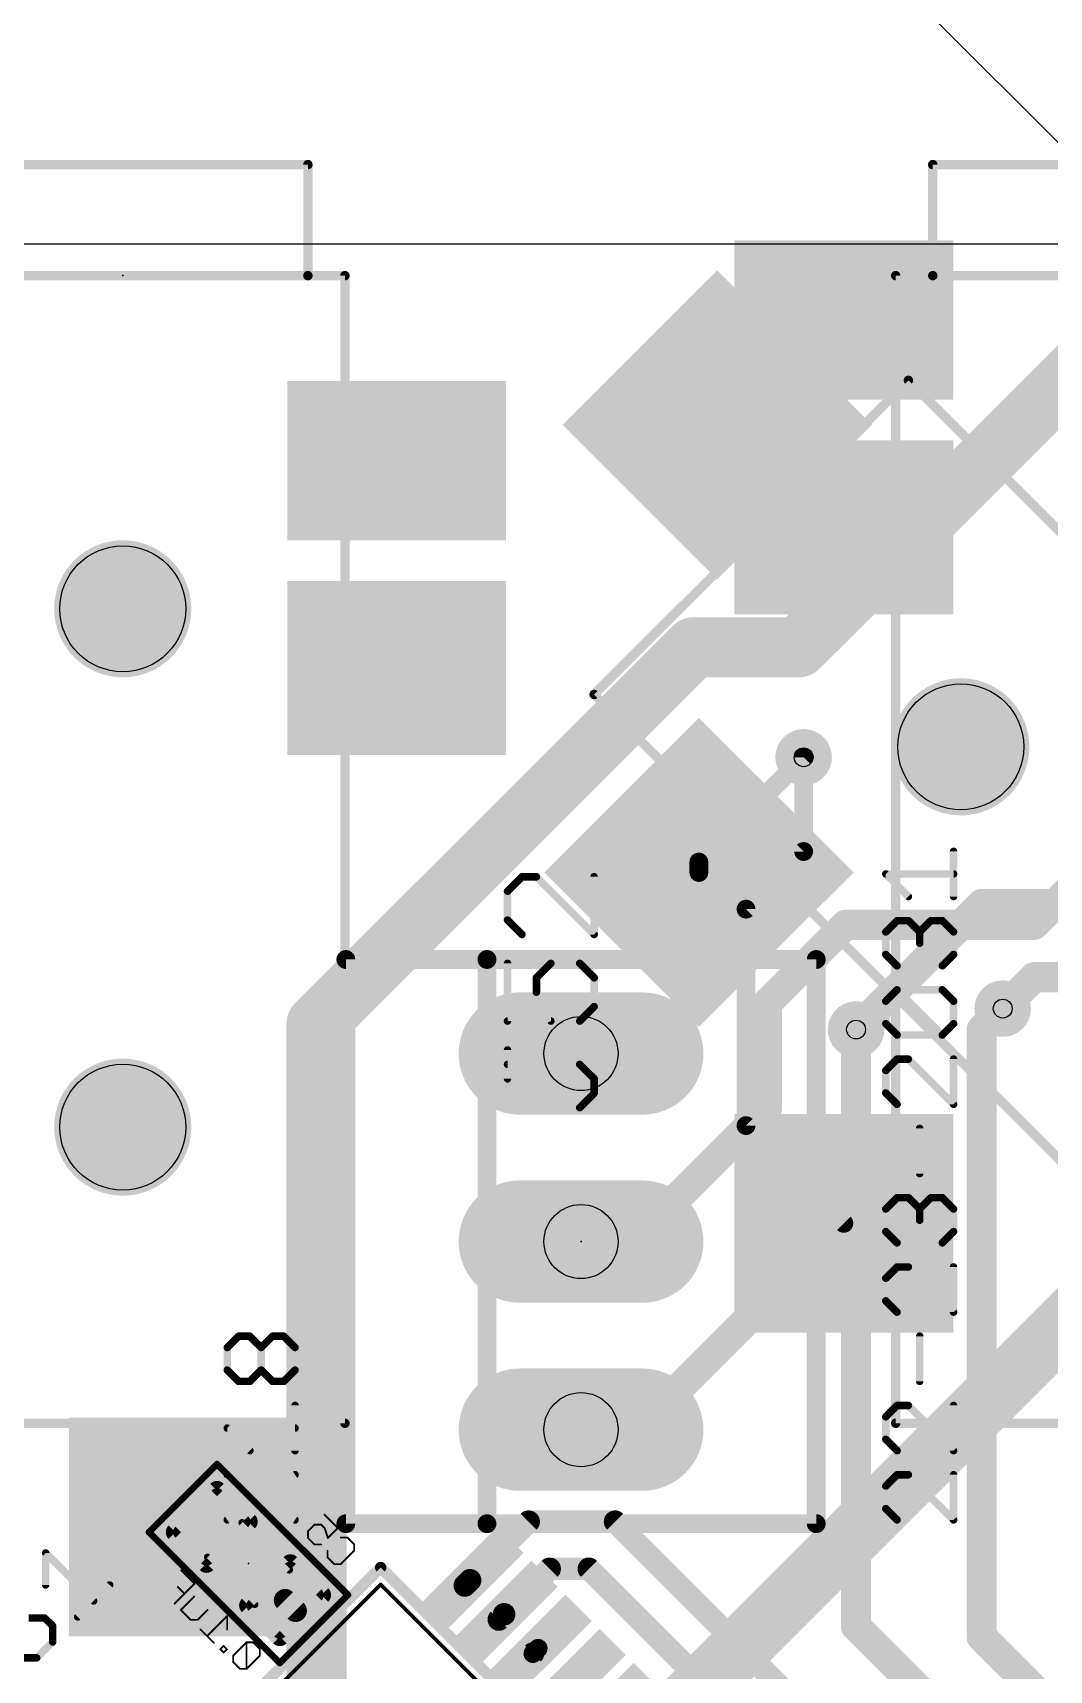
# Model space of a CAD drawing. Extents: x -76 to 580, y -41 to 95.
# Drawn here: x -16.06 to -2.34, y 15.11 to 37.22 of the extents above; entities that cross this region are included whole.
import ezdxf

# ---------------------------------------------------------------- set-up
doc = ezdxf.new("R2010")
doc.units = 0
for name, color, linetype in [('1', 22, 'CONTINUOUS'), ('16', 175, 'CONTINUOUS'), ('17', 82, 'CONTINUOUS'), ('18', 82, 'CONTINUOUS'), ('20', 7, 'CONTINUOUS'), ('21', 32, 'CONTINUOUS'), ('22', 2, 'CONTINUOUS'), ('23', 7, 'CONTINUOUS'), ('24', 7, 'CONTINUOUS'), ('25', 253, 'CONTINUOUS'), ('26', 253, 'CONTINUOUS'), ('27', 253, 'CONTINUOUS'), ('28', 253, 'CONTINUOUS'), ('29', 253, 'CONTINUOUS'), ('30', 253, 'CONTINUOUS'), ('31', 253, 'CONTINUOUS'), ('32', 253, 'CONTINUOUS'), ('36', 253, 'CONTINUOUS'), ('40', 175, 'CONTINUOUS'), ('44', 253, 'CONTINUOUS'), ('51', 53, 'CONTINUOUS'), ('52', 253, 'CONTINUOUS'), ('57', 253, 'CONTINUOUS')]:
    doc.layers.add(name, color=color, linetype=linetype)

# ---------------------------------------------------------------- blocks, each defined once
blk = doc.blocks.new('RECT')
blk.add_solid([(-0.5, -0.5), (0.5, -0.5), (-0.5, 0.5), (0.5, 0.5)])
blk = doc.blocks.new('RECT112000X144000R30')
at = {"const_width": 0.105}
blk.add_lwpolyline([(0.2975, -0.345), (0.2975, 0.345, 0.4142), (0.245, 0.3975), (-0.245, 0.3975, 0.4142), (-0.2975, 0.345), (-0.2975, -0.345, 0.4142), (-0.245, -0.3975), (0.245, -0.3975, 0.4142)], format="xyb", close=True, dxfattribs=at)
blk.add_solid([(-0.2704, -0.3704), (0.2704, -0.3704), (-0.2704, 0.3704), (0.2704, 0.3704)])
blk = doc.blocks.new('RECT136384X168384R30')
at = {"const_width": 0.1279}
blk.add_lwpolyline([(0.3623, -0.3983), (0.3623, 0.3983, 0.4142), (0.2983, 0.4623), (-0.2983, 0.4623, 0.4142), (-0.3623, 0.3983), (-0.3623, -0.3983, 0.4142), (-0.2983, -0.4623), (0.2983, -0.4623, 0.4142)], format="xyb", close=True, dxfattribs=at)
blk.add_solid([(-0.3237, -0.4237), (0.3237, -0.4237), (-0.3237, 0.4237), (0.3237, 0.4237)])
blk = doc.blocks.new('LONGP100')
at = {"const_width": 1}
blk.add_lwpolyline([(-0.5, 0), (0.5, 0)], dxfattribs=at)
at = {"const_width": 0.5}
for points in [[(-0.5, 0.25, 1), (-0.5, -0.25)], [(0.5, -0.25, 1), (0.5, 0.25)]]:
    blk.add_lwpolyline(points, format="xyb", dxfattribs=at)
blk = doc.blocks.new('ROUNDV')
at = {"const_width": 0.5}
blk.add_lwpolyline([(0, -0.25, 1), (0, 0.25, 1), (0, -0.25)], format="xyb", dxfattribs=at)

msp = doc.modelspace()

# ---------------------------------------------------------------- linework, layer by layer
at = {"layer": '1'}
for points, const_width in [([(-5.6569, 26.163), (-5.6569, 27.4357)], 0.254), ([(-6.4347, 25.3851), (-5.6569, 26.163)], 0.254), ([(-3.2527, 25.4558), (-4.9497, 23.7588)], 0.4064), ([(4.8083, 25.4558), (-3.2527, 25.4558)], 0.4064), ([(-6.4347, 22.4616), (-6.4347, 25.3851)], 0.254), ([(-2.5456, 24.4659), (-2.9698, 24.0416)], 0.4064), ([(5.7983, 24.4659), (-2.5456, 24.4659)], 0.4064), ([(-5.1142, 21.1411), (-6.4347, 22.4616)], 0.254), ([(-7.971, 18.2843), (-5.1142, 21.1411)], 0.4064), ([(-1.6971, 20.2233), (-8.8388, 13.0815)], 0.8128), ([(-8.6621, 18.355), (-8.6974, 18.3196)], 0.4064), ([(-8.6621, 18.2843), (-8.6974, 18.3196)], 0.4064), ([(-8.6621, 18.2843), (-7.971, 18.2843)], 0.4064)]:
    msp.add_lwpolyline(points, dxfattribs=dict(at, const_width=const_width))
for points, const_width in [([(-5.5934, 27.4357, 1), (-5.7204, 27.4357)], 0.127), ([(-5.7204, 26.163, 1), (-5.5934, 26.163)], 0.127), ([(-5.612, 26.118, 1), (-5.7018, 26.2079)], 0.127), ([(-3.2527, 25.5574, 1), (-3.2527, 25.3542)], 0.2032), ([(-3.1808, 25.384, 1), (-3.3245, 25.5277)], 0.2032), ([(-6.3712, 25.3851, 1), (-6.4982, 25.3851)], 0.127), ([(-6.4796, 25.43, 1), (-6.3898, 25.3402)], 0.127), ([(-2.5456, 24.5675, 1), (-2.5456, 24.3643)], 0.2032), ([(-2.4737, 24.3941, 1), (-2.6174, 24.5377)], 0.2032), ([(-3.0417, 24.1135, 1), (-2.898, 23.9698)], 0.2032), ([(-5.0216, 23.8306, 1), (-4.8779, 23.6869)], 0.2032), ([(-6.3898, 22.5065, 1), (-6.4796, 22.4167)], 0.127), ([(-6.4982, 22.4616, 1), (-6.3712, 22.4616)], 0.127), ([(-5.0424, 21.0693, 1), (-5.1861, 21.213)], 0.2032), ([(-5.1591, 21.0962, 1), (-5.0693, 21.186)], 0.127), ([(-8.6256, 18.3915, 1), (-8.7693, 18.2478)], 0.2032), ([(-8.7693, 18.3915, 1), (-8.6256, 18.2478)], 0.2032), ([(-8.6621, 18.3859, 1), (-8.6621, 18.1827)], 0.2032), ([(-8.5902, 18.2832, 1), (-8.7339, 18.4268)], 0.2032), ([(-8.7339, 18.2125, 1), (-8.5902, 18.3561)], 0.2032), ([(-8.0429, 18.3561, 1), (-7.8992, 18.2125)], 0.2032), ([(-7.971, 18.1827, 1), (-7.971, 18.3859)], 0.2032)]:
    msp.add_lwpolyline(points, format="xyb", dxfattribs=dict(at, const_width=const_width))
at = {"layer": '16'}
for points, const_width in [([(-5.7276, 28.9207), (-1.7678, 32.8805)], 0.8128), ([(-12.2329, 23.8295), (-7.1418, 28.9207)], 0.8128), ([(-7.1418, 28.9207), (-5.7276, 28.9207)], 0.8128), ([(-5.6569, 27.4357), (-7.0711, 26.0215)], 0.254), ([(-2.5456, 25.173), (-0.5657, 27.1529)], 0.4064), ([(-7.0711, 26.0215), (-7.0711, 25.8801)], 0.254), ([(-6.1518, 24.1123), (-5.0912, 25.173)], 0.4064), ([(-5.0912, 25.173), (-2.5456, 25.173)], 0.4064), ([(-12.2329, 23.8295), (-12.2329, 15.9099)], 0.8128), ([(-6.1518, 22.6981), (-6.1518, 24.1123)], 0.4064), ([(-2.9698, 24.0416), (-3.2527, 23.7588)], 0.4064), ([(-4.9497, 15.6978), (-4.9497, 23.7588)], 0.4064), ([(-3.2527, 23.7588), (-3.2527, 15.5563)], 0.4064), ([(-8.0257, 20.8243), (-6.1518, 22.6981)], 0.4064), ([(-8.6974, 20.8597), (-8.6621, 20.895)], 0.4064), ([(-8.6621, 20.8243), (-8.6974, 20.8597)], 0.4064), ([(-8.6621, 20.8243), (-8.0257, 20.8243)], 0.4064), ([(-10.1604, 16.3207), (-9.3692, 17.112)], 0.3048), ([(-9.3692, 17.112), (-8.2024, 17.112)], 0.3048), ([(-8.2024, 17.112), (-3.9598, 12.8693)], 0.3048), ([(-9.0863, 16.4756), (-9.7008, 15.8611)], 0.3048), ([(-8.556, 16.4756), (-9.0863, 16.4756)], 0.3048), ([(-3.9598, 11.8794), (-8.556, 16.4756)], 0.3048), ([(-10.2311, 16.25), (-10.2, 16.2811)], 0.3048), ([(-10.1604, 16.3207), (-10.2, 16.2811)], 0.3048), ([(-12.6572, 16.0513), (-12.5158, 15.9099)], 0.3048), ([(-12.2329, 15.9099), (-12.2329, 14.3543)], 0.8128), ([(-12.5158, 15.9099), (-12.2329, 15.9099)], 0.3048), ([(-9.7008, 15.8611), (-9.7715, 15.7904)], 0.3048), ([(-3.677, 14.425), (-4.9497, 15.6978)], 0.4064), ([(-3.2527, 15.5563), (-1.8385, 14.1421)], 0.4064), ([(-9.3119, 15.3308), (-11.2784, 13.3643)], 0.3048), ([(-9.3119, 15.3308), (-9.2412, 15.4015)], 0.254)]:
    msp.add_lwpolyline(points, dxfattribs=dict(at, const_width=const_width))
for points, const_width in [([(-7.1418, 29.1239, 1), (-7.1418, 28.7175)], 0.4064), ([(-6.9981, 28.777, 1), (-7.2855, 29.0643)], 0.4064), ([(-5.8712, 29.0643, 1), (-5.5839, 28.777)], 0.4064), ([(-5.7276, 28.7175, 1), (-5.7276, 29.1239)], 0.4064), ([(-5.612, 27.3908, 1), (-5.7018, 27.4806)], 0.127), ([(-7.0076, 26.0215, 1), (-7.1346, 26.0215)], 0.127), ([(-7.116, 26.0664, 1), (-7.0262, 25.9766)], 0.127), ([(-7.1346, 25.8801, 1), (-7.0076, 25.8801)], 0.127), ([(-5.0912, 25.2746, 1), (-5.0912, 25.0714)], 0.2032), ([(-5.0193, 25.1012, 1), (-5.163, 25.2448)], 0.2032), ([(-2.6174, 25.2448, 1), (-2.4737, 25.1012)], 0.2032), ([(-2.5456, 25.0714, 1), (-2.5456, 25.2746)], 0.2032), ([(-12.0297, 23.8295, 1), (-12.4361, 23.8295)], 0.4064), ([(-12.3766, 23.9732, 1), (-12.0893, 23.6858)], 0.4064), ([(-6.2237, 24.1842, 1), (-6.08, 24.0405)], 0.2032), ([(-6.0502, 24.1123, 1), (-6.2534, 24.1123)], 0.2032), ([(-2.898, 23.9698, 1), (-3.0417, 24.1135)], 0.2032), ([(-4.8481, 23.7588, 1), (-5.0513, 23.7588)], 0.2032), ([(-3.1511, 23.7588, 1), (-3.3543, 23.7588)], 0.2032), ([(-3.3245, 23.8306, 1), (-3.1808, 23.6869)], 0.2032), ([(-6.2534, 22.6981, 1), (-6.0502, 22.6981)], 0.2032), ([(-6.08, 22.6263, 1), (-6.2237, 22.77)], 0.2032), ([(-8.6256, 20.9315, 1), (-8.7693, 20.7878)], 0.2032), ([(-8.7693, 20.9315, 1), (-8.6256, 20.7878)], 0.2032), ([(-8.6621, 20.9259, 1), (-8.6621, 20.7227)], 0.2032), ([(-8.5902, 20.8232, 1), (-8.7339, 20.9668)], 0.2032), ([(-8.0257, 20.7227, 1), (-8.0257, 20.9259)], 0.2032), ([(-8.7339, 20.7525, 1), (-8.5902, 20.8961)], 0.2032), ([(-8.0975, 20.8961, 1), (-7.9538, 20.7525)], 0.2032), ([(-9.3692, 17.1882, 1), (-9.3692, 17.0358)], 0.1524), ([(-9.3153, 17.0581, 1), (-9.423, 17.1659)], 0.1524), ([(-8.1486, 17.1659, 1), (-8.2563, 17.0581)], 0.1524), ([(-8.2024, 17.0358, 1), (-8.2024, 17.1882)], 0.1524), ([(-9.0863, 16.5518, 1), (-9.0863, 16.3994)], 0.1524), ([(-9.0324, 16.4217, 1), (-9.1402, 16.5295)], 0.1524), ([(-8.5021, 16.5295, 1), (-8.6099, 16.4217)], 0.1524), ([(-8.556, 16.3994, 1), (-8.556, 16.5518)], 0.1524), ([(-10.285, 16.3039, 1), (-10.1772, 16.1961)], 0.1524), ([(-10.2539, 16.335, 1), (-10.1461, 16.2273)], 0.1524), ([(-10.1461, 16.2272, 1), (-10.2539, 16.335)], 0.1524), ([(-10.2143, 16.3746, 1), (-10.1065, 16.2668)], 0.1524), ([(-10.1065, 16.2668, 1), (-10.2143, 16.3746)], 0.1524), ([(-12.6033, 16.1052, 1), (-12.7111, 15.9974)], 0.1524), ([(-12.0297, 15.9099, 1), (-12.4361, 15.9099)], 0.4064), ([(-12.5158, 15.9861, 1), (-12.5158, 15.8337)], 0.1524), ([(-12.5697, 15.856, 1), (-12.4619, 15.9638)], 0.1524), ([(-12.4361, 15.9099, 1), (-12.0297, 15.9099)], 0.4064), ([(-12.2329, 15.8337, 1), (-12.2329, 15.9861)], 0.1524), ([(-9.7547, 15.915, 1), (-9.6469, 15.8072)], 0.1524), ([(-9.6469, 15.8072, 1), (-9.7547, 15.915)], 0.1524), ([(-9.8254, 15.8443, 1), (-9.7176, 15.7365)], 0.1524), ([(-4.8779, 15.7696, 1), (-5.0216, 15.6259)], 0.2032), ([(-5.0513, 15.6978, 1), (-4.8481, 15.6978)], 0.2032), ([(-3.1808, 15.6282, 1), (-3.3245, 15.4845)], 0.2032), ([(-9.258, 15.2769, 1), (-9.3658, 15.3847)], 0.1524), ([(-9.1963, 15.3566, 1), (-9.2861, 15.4464)], 0.127), ([(-3.3543, 15.5563, 1), (-3.1511, 15.5563)], 0.2032), ([(-9.3568, 15.3757, 1), (-9.267, 15.2859)], 0.127)]:
    msp.add_lwpolyline(points, format="xyb", dxfattribs=dict(at, const_width=const_width))
at = {"layer": '20'}
msp.add_line((508.6926, 34.3654), (-51.9016, 34.3654), dxfattribs=at)
for centre in [(-14.8492, 29.4411), (-3.5355, 27.5772), (-14.8492, 22.4411)]:
    msp.add_circle(centre, 0.85, dxfattribs=at)
at = {"layer": '21', "const_width": 0.254}
for points in [[(-11.8371, 17.085), (-11.8371, 24.705)], [(-11.8371, 24.705), (-9.9321, 24.705)], [(-9.9321, 24.705), (-5.4871, 24.705)], [(-9.9321, 17.085), (-9.9321, 24.705)], [(-5.4871, 24.705), (-5.4871, 17.085)], [(-9.9321, 17.085), (-11.8371, 17.085)], [(-5.4871, 17.085), (-9.9321, 17.085)]]:
    msp.add_lwpolyline(points, dxfattribs=at)
at = {"layer": '21', "const_width": 0.127}
for points in [[(-11.7736, 24.705, 1), (-11.9006, 24.705)], [(-11.8371, 24.7685, 1), (-11.8371, 24.6415)], [(-9.9321, 24.7685, 1), (-9.9321, 24.6415)], [(-9.8686, 24.705, 1), (-9.9956, 24.705)], [(-9.9321, 24.6415, 1), (-9.9321, 24.7685)], [(-5.4236, 24.705, 1), (-5.5506, 24.705)], [(-5.4871, 24.6415, 1), (-5.4871, 24.7685)], [(-11.8371, 17.1485, 1), (-11.8371, 17.0215)], [(-11.9006, 17.085, 1), (-11.7736, 17.085)], [(-9.9321, 17.1485, 1), (-9.9321, 17.0215)], [(-9.9956, 17.085, 1), (-9.8686, 17.085)], [(-9.9321, 17.0215, 1), (-9.9321, 17.1485)], [(-5.5506, 17.085, 1), (-5.4236, 17.085)], [(-5.4871, 17.0215, 1), (-5.4871, 17.1485)]]:
    msp.add_lwpolyline(points, format="xyb", dxfattribs=at)
at = {"layer": '22', "const_width": 0.1524}
for points in [[(-11.3667, 16.4933), (-15.5033, 12.3567)], [(-4.0128, 9.1394), (-11.3667, 16.4933)]]:
    msp.add_lwpolyline(points, dxfattribs=at)
at = {"layer": '22', "const_width": 0.0762}
for points in [[(-11.3398, 16.5202, 1), (-11.3937, 16.4663)], [(-11.3398, 16.4663, 1), (-11.3937, 16.5202)]]:
    msp.add_lwpolyline(points, format="xyb", dxfattribs=at)
at = {"layer": '23'}
for p in [(-14.8492, 33.9411), (-8.6621, 20.895)]:
    msp.add_point(p, dxfattribs=at)
at = {"layer": '24'}
msp.add_point((-13.1522, 16.5463), dxfattribs=at)
at = {"layer": '25', "const_width": 0.1016}
for points in [[(-9.4595, 25.8221), (-9.6544, 25.6272)], [(-9.6544, 25.6272), (-9.6544, 25.2374)], [(-9.2646, 25.8221), (-9.4595, 25.8221)], [(-8.485, 25.0425), (-9.2646, 25.8221)], [(-8.485, 25.8221), (-8.485, 25.0425)], [(-9.6544, 25.2374), (-9.4595, 25.0425)], [(-9.6544, 24.6527), (-9.6544, 23.8731)], [(-9.2646, 24.4578), (-9.0697, 24.6527)], [(-9.0697, 24.6527), (-8.6799, 24.6527)], [(-8.6799, 24.6527), (-8.485, 24.4578)], [(-9.2646, 24.2629), (-9.2646, 24.4578)], [(-8.485, 24.4578), (-8.485, 24.068)], [(-9.0697, 23.8731), (-9.2646, 24.2629)], [(-8.485, 24.068), (-8.6799, 23.8731)], [(-9.6544, 23.8731), (-9.0697, 23.8731)], [(-9.6544, 23.0935), (-9.6544, 23.4833)], [(-8.6799, 23.2884), (-9.6544, 23.2884)], [(-8.485, 23.0935), (-8.6799, 23.2884)], [(-8.485, 22.8986), (-8.485, 23.0935)], [(-8.6799, 22.7037), (-8.485, 22.8986)], [(-13.438, 19.4644), (-13.2855, 19.617)], [(-13.438, 19.1594), (-13.438, 19.4644)], [(-13.2855, 19.617), (-13.133, 19.617)], [(-13.133, 19.617), (-12.9804, 19.4644)], [(-12.9804, 19.4644), (-12.8279, 19.617)], [(-12.9804, 19.1594), (-12.9804, 19.4644)], [(-12.8279, 19.617), (-12.6754, 19.617)], [(-12.6754, 19.617), (-12.5229, 19.4644)], [(-12.5229, 19.4644), (-12.5229, 19.1594)], [(-13.2855, 19.0068), (-13.438, 19.1594)], [(-13.133, 19.0068), (-13.2855, 19.0068)], [(-12.9804, 19.1594), (-13.133, 19.0068)], [(-12.8279, 19.0068), (-12.9804, 19.1594)], [(-12.6754, 19.0068), (-12.8279, 19.0068)], [(-12.5229, 19.1594), (-12.6754, 19.0068)], [(-12.5229, 18.0713), (-12.5229, 18.6814)], [(-13.133, 18.0713), (-13.438, 18.3764)], [(-13.438, 18.3764), (-12.5229, 18.3764)], [(-13.438, 17.1358), (-12.5229, 17.7459)], [(-13.438, 17.7459), (-12.5229, 17.1358)]]:
    msp.add_lwpolyline(points, dxfattribs=at)
at = {"layer": '25', "const_width": 0.0508}
for points in [[(-9.629, 25.6272, 1), (-9.6798, 25.6272)], [(-9.6724, 25.6452, 1), (-9.6365, 25.6093)], [(-9.4595, 25.8475, 1), (-9.4595, 25.7967)], [(-9.4416, 25.8042, 1), (-9.4775, 25.8401)], [(-9.2467, 25.8401, 1), (-9.2826, 25.8042)], [(-9.2646, 25.7967, 1), (-9.2646, 25.8475)], [(-8.4596, 25.8221, 1), (-8.5104, 25.8221)], [(-9.6365, 25.2554, 1), (-9.6724, 25.2195)], [(-9.6798, 25.2374, 1), (-9.629, 25.2374)], [(-9.4775, 25.0246, 1), (-9.4416, 25.0605)], [(-8.5104, 25.0425, 1), (-8.4596, 25.0425)], [(-8.503, 25.0246, 1), (-8.4671, 25.0605)], [(-9.629, 24.6527, 1), (-9.6798, 24.6527)], [(-9.0697, 24.6781, 1), (-9.0697, 24.6273)], [(-9.0518, 24.6348, 1), (-9.0877, 24.6707)], [(-8.662, 24.6707, 1), (-8.6979, 24.6348)], [(-8.6799, 24.6273, 1), (-8.6799, 24.6781)], [(-9.2392, 24.4578, 1), (-9.29, 24.4578)], [(-9.2826, 24.4758, 1), (-9.2467, 24.4399)], [(-8.4596, 24.4578, 1), (-8.5104, 24.4578)], [(-8.503, 24.4399, 1), (-8.4671, 24.4758)], [(-9.2419, 24.2743, 1), (-9.2874, 24.2516)], [(-9.29, 24.2629, 1), (-9.2392, 24.2629)], [(-8.4671, 24.0501, 1), (-8.503, 24.086)], [(-9.6544, 23.8985, 1), (-9.6544, 23.8477)], [(-9.6798, 23.8731, 1), (-9.629, 23.8731)], [(-9.0925, 23.8618, 1), (-9.047, 23.8845)], [(-9.0697, 23.8477, 1), (-9.0697, 23.8985)], [(-8.6979, 23.8911, 1), (-8.662, 23.8552)], [(-8.5104, 24.068, 1), (-8.4596, 24.068)], [(-9.629, 23.4833, 1), (-9.6798, 23.4833)], [(-9.6544, 23.3138, 1), (-9.6544, 23.263)], [(-8.662, 23.3064, 1), (-8.6979, 23.2705)], [(-8.6799, 23.263, 1), (-8.6799, 23.3138)], [(-9.6798, 23.0935, 1), (-9.629, 23.0935)], [(-8.4596, 23.0935, 1), (-8.5104, 23.0935)], [(-8.503, 23.0756, 1), (-8.4671, 23.1115)], [(-8.5104, 22.8986, 1), (-8.4596, 22.8986)], [(-8.4671, 22.8807, 1), (-8.503, 22.9166)], [(-8.6979, 22.7217, 1), (-8.662, 22.6858)], [(-13.4126, 19.4644, 1), (-13.4634, 19.4644)], [(-13.456, 19.4824, 1), (-13.4201, 19.4465)], [(-13.2855, 19.6424, 1), (-13.2855, 19.5916)], [(-13.2675, 19.599, 1), (-13.3035, 19.6349)], [(-13.115, 19.6349, 1), (-13.1509, 19.599)], [(-13.133, 19.5916, 1), (-13.133, 19.6424)], [(-12.955, 19.4644, 1), (-13.0058, 19.4644)], [(-12.9984, 19.4824, 1), (-12.9625, 19.4465)], [(-12.9984, 19.4465, 1), (-12.9625, 19.4824)], [(-12.8279, 19.6424, 1), (-12.8279, 19.5916)], [(-12.81, 19.599, 1), (-12.8459, 19.6349)], [(-12.6574, 19.6349, 1), (-12.6933, 19.599)], [(-12.6754, 19.5916, 1), (-12.6754, 19.6424)], [(-12.4975, 19.4644, 1), (-12.5483, 19.4644)], [(-12.5408, 19.4465, 1), (-12.5049, 19.4824)], [(-13.4201, 19.1773, 1), (-13.456, 19.1414)], [(-13.4634, 19.1594, 1), (-13.4126, 19.1594)], [(-13.2855, 19.0322, 1), (-13.2855, 18.9814)], [(-13.3035, 18.9889, 1), (-13.2675, 19.0248)], [(-13.1509, 19.0248, 1), (-13.115, 18.9889)], [(-13.133, 18.9814, 1), (-13.133, 19.0322)], [(-12.9625, 19.1773, 1), (-12.9984, 19.1414)], [(-13.0058, 19.1594, 1), (-12.955, 19.1594)], [(-12.9625, 19.1414, 1), (-12.9984, 19.1773)], [(-12.8279, 19.0322, 1), (-12.8279, 18.9814)], [(-12.8459, 18.9889, 1), (-12.81, 19.0248)], [(-12.6933, 19.0248, 1), (-12.6574, 18.9889)], [(-12.6754, 18.9814, 1), (-12.6754, 19.0322)], [(-12.5483, 19.1594, 1), (-12.4975, 19.1594)], [(-12.5049, 19.1414, 1), (-12.5408, 19.1773)], [(-12.4975, 18.6814, 1), (-12.5483, 18.6814)], [(-13.438, 18.4018, 1), (-13.438, 18.351)], [(-13.4201, 18.3943, 1), (-13.456, 18.3584)], [(-12.5229, 18.351, 1), (-12.5229, 18.4018)], [(-13.1509, 18.0534, 1), (-13.115, 18.0893)], [(-12.5483, 18.0713, 1), (-12.4975, 18.0713)], [(-13.4239, 17.7671, 1), (-13.4521, 17.7248)], [(-12.5088, 17.7248, 1), (-12.5369, 17.7671)], [(-13.4521, 17.1569, 1), (-13.4239, 17.1147)], [(-12.5369, 17.1147, 1), (-12.5088, 17.1569)]]:
    msp.add_lwpolyline(points, format="xyb", dxfattribs=at)
at = {"layer": '26', "const_width": 0.0254}
for points in [[(-12.2597, 17.0727), (-12.3495, 16.9828)], [(-12.1698, 17.0727), (-12.2597, 17.0727)], [(-12.1248, 17.0278), (-12.1698, 17.0727)], [(-12.1248, 17.2075), (-11.9451, 17.0278)], [(-12.0799, 16.893), (-12.1248, 17.0278)], [(-11.9451, 17.0278), (-12.0799, 16.893)], [(-12.3495, 16.9828), (-12.3495, 16.893)], [(-12.3495, 16.893), (-12.2597, 16.8031)], [(-12.2597, 16.8031), (-12.1698, 16.8031)], [(-11.9052, 16.898), (-11.8153, 16.898)], [(-11.8153, 16.898), (-11.7254, 16.8081)], [(-11.7254, 16.8081), (-11.7254, 16.7182)], [(-12.0849, 16.6284), (-12.0849, 16.7182)], [(-11.995, 16.5385), (-12.0849, 16.6284)], [(-11.7254, 16.7182), (-11.9052, 16.5385)], [(-11.9052, 16.5385), (-11.995, 16.5385)]]:
    msp.add_lwpolyline(points, dxfattribs=at)
at = {"layer": '26', "const_width": 0.0127}
for points in [[(-12.2597, 17.0791, 1), (-12.2597, 17.0664)], [(-12.2552, 17.0682, 1), (-12.2641, 17.0772)], [(-12.1653, 17.0772, 1), (-12.1743, 17.0682)], [(-12.1698, 17.0664, 1), (-12.1698, 17.0791)], [(-12.1188, 17.0298, 1), (-12.1309, 17.0258)], [(-12.1203, 17.212, 1), (-12.1293, 17.2031)], [(-12.1293, 17.0233, 1), (-12.1203, 17.0323)], [(-11.9406, 17.0233, 1), (-11.9496, 17.0323)], [(-11.9496, 17.0233, 1), (-11.9406, 17.0323)], [(-12.3432, 16.9828, 1), (-12.3559, 16.9828)], [(-12.3559, 16.893, 1), (-12.3432, 16.893)], [(-12.354, 16.9873, 1), (-12.345, 16.9784)], [(-12.345, 16.8975, 1), (-12.354, 16.8885)], [(-12.2597, 16.8094, 1), (-12.2597, 16.7967)], [(-12.2641, 16.7986, 1), (-12.2552, 16.8076)], [(-12.1698, 16.7967, 1), (-12.1698, 16.8094)], [(-12.0844, 16.8975, 1), (-12.0754, 16.8885)], [(-12.0859, 16.891, 1), (-12.0739, 16.895)], [(-11.9052, 16.9043, 1), (-11.9052, 16.8916)], [(-11.8108, 16.9025, 1), (-11.8198, 16.8935)], [(-11.8153, 16.8916, 1), (-11.8153, 16.9043)], [(-11.7191, 16.8081, 1), (-11.7318, 16.8081)], [(-11.7299, 16.8036, 1), (-11.7209, 16.8126)], [(-12.0786, 16.7182, 1), (-12.0913, 16.7182)], [(-12.0804, 16.6328, 1), (-12.0894, 16.6239)], [(-12.0913, 16.6284, 1), (-12.0786, 16.6284)], [(-11.7318, 16.7182, 1), (-11.7191, 16.7182)], [(-11.7209, 16.7137, 1), (-11.7299, 16.7227)], [(-11.995, 16.5448, 1), (-11.995, 16.5321)], [(-11.9995, 16.534, 1), (-11.9906, 16.543)], [(-11.9097, 16.543, 1), (-11.9007, 16.534)], [(-11.9052, 16.5321, 1), (-11.9052, 16.5448)]]:
    msp.add_lwpolyline(points, format="xyb", dxfattribs=at)
at = {"layer": '27', "const_width": 0.1016}
for points in [[(-3.6329, 25.5555), (-3.6329, 26.1656)], [(-4.243, 25.5555), (-4.548, 25.8605)], [(-4.548, 25.8605), (-3.6329, 25.8605)], [(-4.548, 25.0775), (-4.3955, 25.2301)], [(-4.3955, 25.2301), (-4.243, 25.2301)], [(-4.243, 25.2301), (-4.0904, 25.0775)], [(-4.0904, 25.0775), (-3.9379, 25.2301)], [(-3.9379, 25.2301), (-3.7854, 25.2301)], [(-3.7854, 25.2301), (-3.6329, 25.0775)], [(-4.548, 24.7725), (-4.548, 25.0775)], [(-4.0904, 25.0775), (-4.0904, 24.925)], [(-3.6329, 25.0775), (-3.6329, 24.7725)], [(-4.3955, 24.62), (-4.548, 24.7725)], [(-3.6329, 24.7725), (-3.7854, 24.62)], [(-4.548, 24.142), (-4.3955, 24.2946)], [(-4.3955, 24.2946), (-3.7854, 24.2946)], [(-3.7854, 23.6844), (-4.3955, 24.2946)], [(-3.7854, 24.2946), (-3.6329, 24.142)], [(-4.548, 23.837), (-4.548, 24.142)], [(-3.6329, 24.142), (-3.6329, 23.837)], [(-4.3955, 23.6844), (-4.548, 23.837)], [(-3.6329, 23.837), (-3.7854, 23.6844)], [(-3.7854, 23.6844), (-4.3955, 23.6844)], [(-4.3955, 23.359), (-4.548, 23.2065)], [(-4.548, 23.2065), (-4.548, 22.9014)], [(-4.243, 23.359), (-4.3955, 23.359)], [(-3.6329, 22.7489), (-4.243, 23.359)], [(-3.6329, 23.359), (-3.6329, 22.7489)], [(-4.548, 22.9014), (-4.3955, 22.7489)], [(-4.0904, 21.8134), (-4.0904, 22.4235)], [(-4.548, 21.3355), (-4.3955, 21.488)], [(-4.3955, 21.488), (-4.243, 21.488)], [(-4.243, 21.488), (-4.0904, 21.3355)], [(-4.0904, 21.3355), (-3.9379, 21.488)], [(-3.9379, 21.488), (-3.7854, 21.488)], [(-3.7854, 21.488), (-3.6329, 21.3355)], [(-4.548, 21.0304), (-4.548, 21.3355)], [(-4.0904, 21.3355), (-4.0904, 21.1829)], [(-3.6329, 21.3355), (-3.6329, 21.0304)], [(-4.3955, 20.8779), (-4.548, 21.0304)], [(-3.6329, 21.0304), (-3.7854, 20.8779)], [(-4.3955, 20.5525), (-4.548, 20.4)], [(-4.243, 20.5525), (-4.3955, 20.5525)], [(-3.6329, 19.9424), (-4.243, 20.5525)], [(-3.6329, 20.5525), (-3.6329, 19.9424)], [(-4.548, 20.4), (-4.548, 20.0949)], [(-4.548, 20.0949), (-4.3955, 19.9424)], [(-4.0904, 19.0068), (-4.0904, 19.617)], [(-4.3955, 18.6814), (-4.548, 18.5289)], [(-4.548, 18.5289), (-4.548, 18.2239)], [(-4.243, 18.6814), (-4.3955, 18.6814)], [(-3.6329, 18.0713), (-4.243, 18.6814)], [(-3.6329, 18.6814), (-3.6329, 18.0713)], [(-4.548, 18.2239), (-4.3955, 18.0713)], [(-4.3955, 17.7459), (-4.548, 17.5934)], [(-4.243, 17.7459), (-4.3955, 17.7459)], [(-3.6329, 17.1358), (-4.243, 17.7459)], [(-3.6329, 17.7459), (-3.6329, 17.1358)], [(-4.548, 17.5934), (-4.548, 17.2883)], [(-4.548, 17.2883), (-4.3955, 17.1358)], [(-15.889, 16.2573), (-15.889, 16.6888)], [(-15.889, 16.6888), (-15.2419, 16.0416)], [(-15.4576, 15.8259), (-15.0262, 16.2573)], [(-16.1191, 15.8115), (-15.9034, 15.8115)], [(-15.9034, 15.8115), (-15.7955, 15.7037)], [(-15.7955, 15.7037), (-15.7955, 15.488)], [(-15.7955, 15.488), (-16.0112, 15.2723)], [(-16.0112, 15.2723), (-16.2269, 15.2723)]]:
    msp.add_lwpolyline(points, dxfattribs=at)
at = {"layer": '27', "const_width": 0.0508}
for points in [[(-3.6075, 26.1656, 1), (-3.6583, 26.1656)], [(-4.5301, 25.8785, 1), (-4.566, 25.8426)], [(-4.548, 25.8859, 1), (-4.548, 25.8351)], [(-3.6329, 25.8351, 1), (-3.6329, 25.8859)], [(-4.2609, 25.5375, 1), (-4.225, 25.5734)], [(-3.6583, 25.5555, 1), (-3.6075, 25.5555)], [(-4.3955, 25.2555, 1), (-4.3955, 25.2047)], [(-4.3775, 25.2121, 1), (-4.4135, 25.248)], [(-4.225, 25.248, 1), (-4.2609, 25.2121)], [(-4.243, 25.2047, 1), (-4.243, 25.2555)], [(-3.9379, 25.2555, 1), (-3.9379, 25.2047)], [(-3.92, 25.2121, 1), (-3.9559, 25.248)], [(-3.7674, 25.248, 1), (-3.8033, 25.2121)], [(-3.7854, 25.2047, 1), (-3.7854, 25.2555)], [(-4.5226, 25.0775, 1), (-4.5734, 25.0775)], [(-4.566, 25.0955, 1), (-4.5301, 25.0596)], [(-4.065, 25.0775, 1), (-4.1158, 25.0775)], [(-4.1084, 25.0955, 1), (-4.0725, 25.0596)], [(-4.1084, 25.0596, 1), (-4.0725, 25.0955)], [(-3.6075, 25.0775, 1), (-3.6583, 25.0775)], [(-3.6508, 25.0596, 1), (-3.6149, 25.0955)], [(-4.5301, 24.7904, 1), (-4.566, 24.7545)], [(-4.5734, 24.7725, 1), (-4.5226, 24.7725)], [(-4.1158, 24.925, 1), (-4.065, 24.925)], [(-3.6583, 24.7725, 1), (-3.6075, 24.7725)], [(-3.6149, 24.7545, 1), (-3.6508, 24.7904)], [(-4.4135, 24.602, 1), (-4.3775, 24.6379)], [(-3.8033, 24.6379, 1), (-3.7674, 24.602)], [(-4.3955, 24.32, 1), (-4.3955, 24.2692)], [(-4.3775, 24.3125, 1), (-4.4135, 24.2766)], [(-4.3775, 24.2766, 1), (-4.4135, 24.3125)], [(-3.7674, 24.3125, 1), (-3.8033, 24.2766)], [(-3.7854, 24.2692, 1), (-3.7854, 24.32)], [(-4.5226, 24.142, 1), (-4.5734, 24.142)], [(-4.566, 24.16, 1), (-4.5301, 24.1241)], [(-3.6075, 24.142, 1), (-3.6583, 24.142)], [(-3.6508, 24.1241, 1), (-3.6149, 24.16)], [(-4.5301, 23.8549, 1), (-4.566, 23.819)], [(-3.6149, 23.819, 1), (-3.6508, 23.8549)], [(-4.5734, 23.837, 1), (-4.5226, 23.837)], [(-4.3955, 23.7098, 1), (-4.3955, 23.659)], [(-4.4135, 23.6665, 1), (-4.3775, 23.7024)], [(-3.8033, 23.7024, 1), (-3.7674, 23.6665)], [(-3.8033, 23.6665, 1), (-3.7674, 23.7024)], [(-3.7854, 23.659, 1), (-3.7854, 23.7098)], [(-3.6583, 23.837, 1), (-3.6075, 23.837)], [(-4.566, 23.2245, 1), (-4.5301, 23.1885)], [(-4.5226, 23.2065, 1), (-4.5734, 23.2065)], [(-4.3955, 23.3844, 1), (-4.3955, 23.3336)], [(-4.3775, 23.3411, 1), (-4.4135, 23.377)], [(-4.225, 23.377, 1), (-4.2609, 23.3411)], [(-4.243, 23.3336, 1), (-4.243, 23.3844)], [(-3.6075, 23.359, 1), (-3.6583, 23.359)], [(-4.5301, 22.9194, 1), (-4.566, 22.8835)], [(-4.5734, 22.9014, 1), (-4.5226, 22.9014)], [(-4.4135, 22.731, 1), (-4.3775, 22.7669)], [(-3.6508, 22.731, 1), (-3.6149, 22.7669)], [(-3.6583, 22.7489, 1), (-3.6075, 22.7489)], [(-4.065, 22.4235, 1), (-4.1158, 22.4235)], [(-4.1158, 21.8134, 1), (-4.065, 21.8134)], [(-4.3955, 21.5134, 1), (-4.3955, 21.4626)], [(-4.3775, 21.47, 1), (-4.4135, 21.506)], [(-4.225, 21.506, 1), (-4.2609, 21.47)], [(-4.243, 21.4626, 1), (-4.243, 21.5134)], [(-3.9379, 21.5134, 1), (-3.9379, 21.4626)], [(-3.92, 21.47, 1), (-3.9559, 21.506)], [(-3.7674, 21.506, 1), (-3.8033, 21.47)], [(-3.7854, 21.4626, 1), (-3.7854, 21.5134)], [(-4.5226, 21.3355, 1), (-4.5734, 21.3355)], [(-4.566, 21.3534, 1), (-4.5301, 21.3175)], [(-4.065, 21.3355, 1), (-4.1158, 21.3355)], [(-4.1084, 21.3534, 1), (-4.0725, 21.3175)], [(-4.1084, 21.3175, 1), (-4.0725, 21.3534)], [(-3.6075, 21.3355, 1), (-3.6583, 21.3355)], [(-3.6508, 21.3175, 1), (-3.6149, 21.3534)], [(-4.5301, 21.0484, 1), (-4.566, 21.0124)], [(-4.5734, 21.0304, 1), (-4.5226, 21.0304)], [(-4.1158, 21.1829, 1), (-4.065, 21.1829)], [(-3.6583, 21.0304, 1), (-3.6075, 21.0304)], [(-3.6149, 21.0124, 1), (-3.6508, 21.0484)], [(-4.4135, 20.8599, 1), (-4.3775, 20.8958)], [(-3.8033, 20.8958, 1), (-3.7674, 20.8599)], [(-4.3955, 20.5779, 1), (-4.3955, 20.5271)], [(-4.3775, 20.5345, 1), (-4.4135, 20.5704)], [(-4.225, 20.5704, 1), (-4.2609, 20.5345)], [(-4.243, 20.5271, 1), (-4.243, 20.5779)], [(-3.6075, 20.5525, 1), (-3.6583, 20.5525)], [(-4.5226, 20.4, 1), (-4.5734, 20.4)], [(-4.566, 20.4179, 1), (-4.5301, 20.382)], [(-4.5301, 20.1128, 1), (-4.566, 20.0769)], [(-4.5734, 20.0949, 1), (-4.5226, 20.0949)], [(-4.4135, 19.9244, 1), (-4.3775, 19.9603)], [(-3.6583, 19.9424, 1), (-3.6075, 19.9424)], [(-3.6508, 19.9244, 1), (-3.6149, 19.9603)], [(-4.065, 19.617, 1), (-4.1158, 19.617)], [(-4.1158, 19.0068, 1), (-4.065, 19.0068)], [(-4.5226, 18.5289, 1), (-4.5734, 18.5289)], [(-4.3955, 18.7068, 1), (-4.3955, 18.656)], [(-4.3775, 18.6635, 1), (-4.4135, 18.6994)], [(-4.225, 18.6994, 1), (-4.2609, 18.6635)], [(-4.243, 18.656, 1), (-4.243, 18.7068)], [(-3.6075, 18.6814, 1), (-3.6583, 18.6814)], [(-4.566, 18.5469, 1), (-4.5301, 18.511)], [(-4.5301, 18.2418, 1), (-4.566, 18.2059)], [(-4.5734, 18.2239, 1), (-4.5226, 18.2239)], [(-4.4135, 18.0534, 1), (-4.3775, 18.0893)], [(-3.6583, 18.0713, 1), (-3.6075, 18.0713)], [(-3.6508, 18.0534, 1), (-3.6149, 18.0893)], [(-4.3955, 17.7713, 1), (-4.3955, 17.7205)], [(-4.3775, 17.728, 1), (-4.4135, 17.7639)], [(-4.225, 17.7639, 1), (-4.2609, 17.728)], [(-4.243, 17.7205, 1), (-4.243, 17.7713)], [(-3.6075, 17.7459, 1), (-3.6583, 17.7459)], [(-4.566, 17.6114, 1), (-4.5301, 17.5754)], [(-4.5226, 17.5934, 1), (-4.5734, 17.5934)], [(-4.5301, 17.3063, 1), (-4.566, 17.2704)], [(-4.5734, 17.2883, 1), (-4.5226, 17.2883)], [(-4.4135, 17.1178, 1), (-4.3775, 17.1538)], [(-3.6583, 17.1358, 1), (-3.6075, 17.1358)], [(-3.6508, 17.1178, 1), (-3.6149, 17.1538)], [(-15.8636, 16.6888, 1), (-15.9144, 16.6888)], [(-15.871, 16.7067, 1), (-15.907, 16.6708)], [(-15.9144, 16.2573, 1), (-15.8636, 16.2573)], [(-15.0082, 16.2394, 1), (-15.0441, 16.2753)], [(-15.2598, 16.0237, 1), (-15.2239, 16.0596)], [(-15.8854, 15.8295, 1), (-15.9213, 15.7936)], [(-15.9034, 15.7861, 1), (-15.9034, 15.8369)], [(-15.7701, 15.7037, 1), (-15.8209, 15.7037)], [(-15.8135, 15.6857, 1), (-15.7776, 15.7216)], [(-15.4755, 15.8439, 1), (-15.4396, 15.808)], [(-15.8209, 15.488, 1), (-15.7701, 15.488)], [(-15.7776, 15.47, 1), (-15.8135, 15.5059)], [(-16.0292, 15.2902, 1), (-15.9933, 15.2543)], [(-16.0112, 15.2469, 1), (-16.0112, 15.2977)]]:
    msp.add_lwpolyline(points, format="xyb", dxfattribs=at)
at = {"layer": '28'}
for points, const_width in [([(-13.8794, 16.2751), (-14.0591, 16.4548)], 0.0254), ([(-11.3667, 16.2642), (-15.2742, 12.3567)], 0.0508), ([(-14.149, 16.0054), (-13.8794, 16.2751)], 0.0254), ([(-14.0142, 16.1403), (-14.1041, 16.2301)], 0.0254), ([(-4.2419, 9.1394), (-11.3667, 16.2642)], 0.0508), ([(-14.0642, 15.9206), (-13.8844, 16.1004)], 0.0254), ([(-13.9294, 15.7858), (-14.0642, 15.9206)], 0.0254), ([(-13.7047, 15.9206), (-13.8395, 15.7858)], 0.0254), ([(-13.8395, 15.7858), (-13.9294, 15.7858)], 0.0254), ([(-13.44, 15.8357), (-13.7097, 15.5661)], 0.0254), ([(-13.4401, 15.656), (-13.44, 15.8357)], 0.0254), ([(-13.6198, 15.4762), (-13.7996, 15.656)], 0.0254), ([(-13.178, 15.4838), (-13.3577, 15.304)], 0.0254), ([(-13.0881, 15.4838), (-13.178, 15.4838)], 0.0254), ([(-13.178, 15.1243), (-13.178, 15.4838)], 0.0254), ([(-12.9982, 15.3939), (-13.0881, 15.4838)], 0.0254), ([(-13.4875, 15.4338), (-13.5324, 15.3889)], 0.0254), ([(-13.5324, 15.3889), (-13.4875, 15.3439)], 0.0254), ([(-13.4426, 15.3889), (-13.4875, 15.4338)], 0.0254), ([(-13.4875, 15.3439), (-13.4426, 15.3889)], 0.0254), ([(-13.3577, 15.304), (-13.3577, 15.2141)], 0.0254), ([(-13.178, 15.1243), (-12.9982, 15.304)], 0.0254), ([(-12.9982, 15.304), (-12.9982, 15.3939)], 0.0254), ([(-13.3577, 15.2141), (-13.2678, 15.1243)], 0.0254), ([(-13.2678, 15.1243), (-13.178, 15.1243)], 0.0254)]:
    msp.add_lwpolyline(points, dxfattribs=dict(at, const_width=const_width))
for points, const_width in [([(-14.0547, 16.4593, 1), (-14.0636, 16.4503)], 0.0127), ([(-14.0996, 16.2346, 1), (-14.1086, 16.2256)], 0.0127), ([(-14.0187, 16.1358, 1), (-14.0097, 16.1447)], 0.0127), ([(-13.8749, 16.2706, 1), (-13.8839, 16.2796)], 0.0127), ([(-13.8839, 16.2706, 1), (-13.8749, 16.2796)], 0.0127), ([(-11.3578, 16.2731, 1), (-11.3757, 16.2552)], 0.0254), ([(-11.3578, 16.2552, 1), (-11.3757, 16.2731)], 0.0254), ([(-14.1535, 16.0099, 1), (-14.1445, 16.001)], 0.0127), ([(-14.0597, 15.9251, 1), (-14.0687, 15.9161)], 0.0127), ([(-14.0687, 15.9251, 1), (-14.0597, 15.9161)], 0.0127), ([(-13.8799, 16.0959, 1), (-13.8889, 16.1048)], 0.0127), ([(-13.7002, 15.9161, 1), (-13.7091, 15.9251)], 0.0127), ([(-13.9294, 15.7921, 1), (-13.9294, 15.7794)], 0.0127), ([(-13.9338, 15.7813, 1), (-13.9249, 15.7903)], 0.0127), ([(-13.844, 15.7903, 1), (-13.835, 15.7813)], 0.0127), ([(-13.8395, 15.7794, 1), (-13.8395, 15.7921)], 0.0127), ([(-13.4337, 15.8357, 1), (-13.4464, 15.8357)], 0.0127), ([(-13.4356, 15.8313, 1), (-13.4445, 15.8402)], 0.0127), ([(-13.7951, 15.6605, 1), (-13.8041, 15.6515)], 0.0127), ([(-13.7142, 15.5706, 1), (-13.7052, 15.5616)], 0.0127), ([(-13.6243, 15.4717, 1), (-13.6153, 15.4807)], 0.0127), ([(-13.4464, 15.656, 1), (-13.4337, 15.656)], 0.0127), ([(-13.178, 15.4901, 1), (-13.178, 15.4774)], 0.0127), ([(-13.1716, 15.4838, 1), (-13.1843, 15.4838)], 0.0127), ([(-13.1735, 15.4793, 1), (-13.1824, 15.4883)], 0.0127), ([(-13.0836, 15.4883, 1), (-13.0926, 15.4793)], 0.0127), ([(-13.0881, 15.4774, 1), (-13.0881, 15.4901)], 0.0127), ([(-13.528, 15.3934, 1), (-13.5369, 15.3844)], 0.0127), ([(-13.5369, 15.3934, 1), (-13.528, 15.3844)], 0.0127), ([(-13.483, 15.4383, 1), (-13.492, 15.4293)], 0.0127), ([(-13.492, 15.3484, 1), (-13.483, 15.3394)], 0.0127), ([(-13.483, 15.4293, 1), (-13.492, 15.4383)], 0.0127), ([(-13.492, 15.3394, 1), (-13.483, 15.3484)], 0.0127), ([(-13.4381, 15.3844, 1), (-13.4471, 15.3934)], 0.0127), ([(-13.4471, 15.3844, 1), (-13.4381, 15.3934)], 0.0127), ([(-13.3514, 15.304, 1), (-13.3641, 15.304)], 0.0127), ([(-13.3622, 15.3085, 1), (-13.3532, 15.2995)], 0.0127), ([(-13.0046, 15.304, 1), (-12.9919, 15.304)], 0.0127), ([(-12.9919, 15.3939, 1), (-13.0045, 15.3939)], 0.0127), ([(-13.0027, 15.3894, 1), (-12.9937, 15.3984)], 0.0127), ([(-12.9937, 15.2995, 1), (-13.0027, 15.3085)], 0.0127), ([(-13.3532, 15.2186, 1), (-13.3622, 15.2097)], 0.0127), ([(-13.3641, 15.2141, 1), (-13.3514, 15.2141)], 0.0127), ([(-13.2678, 15.1306, 1), (-13.2678, 15.1179)], 0.0127), ([(-13.2723, 15.1198, 1), (-13.2633, 15.1288)], 0.0127), ([(-13.1824, 15.1288, 1), (-13.1735, 15.1198)], 0.0127), ([(-13.1843, 15.1243, 1), (-13.1716, 15.1243)], 0.0127), ([(-13.178, 15.1179, 1), (-13.178, 15.1306)], 0.0127)]:
    msp.add_lwpolyline(points, format="xyb", dxfattribs=dict(at, const_width=const_width))
at = {"layer": '29', "const_width": 0.9262}
for points in [[(-14.8492, 28.978, 1), (-14.8492, 29.9042, 1), (-14.8492, 28.978)], [(-3.5355, 27.1141, 1), (-3.5355, 28.0403, 1), (-3.5355, 27.1141)], [(-14.8492, 21.978, 1), (-14.8492, 22.9042, 1), (-14.8492, 21.978)]]:
    msp.add_lwpolyline(points, format="xyb", dxfattribs=at)
at = {"layer": '30', "const_width": 0.9262}
for points in [[(-14.8492, 28.978, 1), (-14.8492, 29.9042, 1), (-14.8492, 28.978)], [(-3.5355, 27.1141, 1), (-3.5355, 28.0403, 1), (-3.5355, 27.1141)], [(-14.8492, 21.978, 1), (-14.8492, 22.9042, 1), (-14.8492, 21.978)]]:
    msp.add_lwpolyline(points, format="xyb", dxfattribs=at)
at = {"layer": '40', "const_width": 0.09}
for points in [[(-13.5765, 17.8898), (-14.4957, 16.9706)], [(-11.8087, 16.122), (-13.5765, 17.8898)], [(-14.4957, 16.9706), (-12.7279, 15.2028)], [(-12.7279, 15.2028), (-11.8087, 16.122)]]:
    msp.add_lwpolyline(points, dxfattribs=at)
at = {"layer": '40', "const_width": 0.045}
for points in [[(-13.5605, 17.9057, 1), (-13.5924, 17.8739)], [(-13.5605, 17.8739, 1), (-13.5924, 17.9057)], [(-14.4798, 16.9865, 1), (-14.5116, 16.9546)], [(-14.5116, 16.9865, 1), (-14.4798, 16.9546)], [(-11.7928, 16.1061, 1), (-11.8246, 16.1379)], [(-11.8246, 16.1061, 1), (-11.7928, 16.1379)], [(-12.7438, 15.2187, 1), (-12.712, 15.1869)], [(-12.7438, 15.1869, 1), (-12.712, 15.2187)]]:
    msp.add_lwpolyline(points, format="xyb", dxfattribs=at)
at = {"layer": '44'}
for centre, radius in [((-5.6569, 27.4357), 0.127), ((-2.9698, 24.0416), 0.127), ((-8.6621, 23.435), 0.5), ((-4.9497, 23.7588), 0.127), ((-8.6621, 20.895), 0.5), ((-8.6621, 18.355), 0.5)]:
    msp.add_circle(centre, radius, dxfattribs=at)
at = {"layer": '51', "const_width": 0.127}
for points in [[(-12.3492, 35.4411), (-17.3492, 35.4411)], [(-12.3492, 35.4411), (-12.3492, 33.9411)], [(1.0858, 35.4411), (-3.9142, 35.4411)], [(-3.9142, 35.4411), (-3.9142, 33.9411)], [(-12.3492, 33.9411), (-17.3492, 33.9411)], [(-11.8492, 33.9411), (-12.3492, 33.9411)], [(-11.8492, 33.9411), (-11.8492, 18.4411)], [(-3.9142, 33.9411), (-4.4142, 33.9411)], [(-4.4142, 18.4411), (-4.4142, 33.9411)], [(1.0858, 33.9411), (-3.9142, 33.9411)], [(-11.8492, 18.4411), (-17.8492, 18.4411)], [(1.5858, 18.4411), (-4.4142, 18.4411)]]:
    msp.add_lwpolyline(points, dxfattribs=at)
at = {"layer": '51', "const_width": 0.0635}
for points in [[(-12.3175, 35.4411, 1), (-12.381, 35.4411)], [(-12.3492, 35.4094, 1), (-12.3492, 35.4729)], [(-3.8825, 35.4411, 1), (-3.946, 35.4411)], [(-3.9142, 35.4729, 1), (-3.9142, 35.4094)], [(-12.381, 33.9411, 1), (-12.3175, 33.9411)], [(-12.3492, 33.9729, 1), (-12.3492, 33.9094)], [(-12.3492, 33.9094, 1), (-12.3492, 33.9729)], [(-11.8175, 33.9411, 1), (-11.881, 33.9411)], [(-11.8492, 33.9094, 1), (-11.8492, 33.9729)], [(-4.4142, 33.9729, 1), (-4.4142, 33.9094)], [(-4.3825, 33.9411, 1), (-4.446, 33.9411)], [(-3.946, 33.9411, 1), (-3.8825, 33.9411)], [(-3.9142, 33.9729, 1), (-3.9142, 33.9094)], [(-3.9142, 33.9094, 1), (-3.9142, 33.9729)], [(-11.881, 18.4411, 1), (-11.8175, 18.4411)], [(-11.8492, 18.4094, 1), (-11.8492, 18.4729)], [(-4.4142, 18.4729, 1), (-4.4142, 18.4094)], [(-4.446, 18.4411, 1), (-4.3825, 18.4411)]]:
    msp.add_lwpolyline(points, format="xyb", dxfattribs=at)
at = {"layer": '52'}
for points, const_width in [([(-4.2426, 32.5269), (-8.4853, 28.2843)], 0.127), ([(6.7175, 21.5668), (-4.2426, 32.5269)], 0.127), ([(-8.4853, 28.2843), (2.4749, 17.3241)], 0.127), ([(-12.6006, 16.4614), (-13.237, 17.0978)], 0.1), ([(-13.0673, 15.9948), (-13.7037, 16.6311)], 0.1)]:
    msp.add_lwpolyline(points, dxfattribs=dict(at, const_width=const_width))
for points, const_width in [([(-4.2202, 32.5494, 1), (-4.2651, 32.5045)], 0.0635), ([(-4.2202, 32.5045, 1), (-4.2651, 32.5494)], 0.0635), ([(-8.4628, 28.3067, 1), (-8.5077, 28.2618)], 0.0635), ([(-8.5077, 28.3067, 1), (-8.4628, 28.2618)], 0.0635), ([(-13.2194, 17.1155, 1), (-13.2547, 17.0802)], 0.05), ([(-13.6861, 16.6488, 1), (-13.7214, 16.6135)], 0.05), ([(-12.6183, 16.4438, 1), (-12.583, 16.4791)], 0.05), ([(-13.085, 15.9771, 1), (-13.0497, 16.0124)], 0.05)]:
    msp.add_lwpolyline(points, format="xyb", dxfattribs=dict(at, const_width=const_width))
at = {"layer": '57'}
msp.add_line((24.5189, 8.9979), (-12.9401, 46.4569), dxfattribs=at)

# ---------------------------------------------------------------- block references
at = {"layer": '1', "xscale": 2.8}
for p, yscale in [((-5.1142, 33.3411), 2), ((-11.1492, 31.4411), 2), ((-5.1142, 21.1411), 2.8)]:
    msp.add_blockref('RECT', p, dxfattribs=dict(at, yscale=yscale))
at = {"layer": '1', "yscale": 2.8, "rotation": 90}
for p, xscale in [((-5.1142, 30.5411), 2.2), ((-11.1492, 28.6411), 2.2), ((-14.0992, 17.0411), 2.8)]:
    msp.add_blockref('RECT', p, dxfattribs=dict(at, xscale=xscale))
at = {"layer": '16'}
for p, xscale, yscale, rotation in [((-6.8236, 31.9259), 2.8, 2.8, 315), ((-7.0711, 25.8801), 2.8, 2.8, 45), ((-10.1604, 16.3207), 0.348, 1.397, 135), ((-9.7008, 15.8611), 0.348, 1.397, 135), ((-9.2412, 15.4015), 0.348, 1.397, 135), ((-8.7816, 14.9419), 0.348, 1.397, 135)]:
    msp.add_blockref('RECT', p, dxfattribs=dict(at, xscale=xscale, yscale=yscale, rotation=rotation))
at = {"layer": '16', "rotation": 135}
for p in [(-13.6472, 17.0413), (-12.6572, 16.0513)]:
    msp.add_blockref('RECT112000X144000R30', p, dxfattribs=at)
at = {"layer": '17', "xscale": 1.5, "yscale": 1.5, "rotation": 180}
for p in [(-8.6621, 23.435), (-8.6621, 23.435), (-8.6621, 20.895), (-8.6621, 20.895), (-8.6621, 18.355), (-8.6621, 18.355)]:
    msp.add_blockref('LONGP100', p, dxfattribs=at)
at = {"layer": '18', "xscale": 0.6096, "yscale": 0.6096}
for p in [(-5.6569, 27.4357), (-5.6569, 27.4357), (-2.9698, 24.0416), (-2.9698, 24.0416), (-4.9497, 23.7588), (-4.9497, 23.7588)]:
    msp.add_blockref('ROUNDV', p, dxfattribs=at)
at = {"layer": '29'}
for name, p, xscale, yscale in [('RECT', (-5.1142, 33.3411), 2.9524, 2.1524), ('RECT', (-11.1492, 31.4411), 2.9524, 2.1524), ('ROUNDV', (-5.6569, 27.4357), 0.762, 0.762), ('ROUNDV', (-2.9698, 24.0416), 0.762, 0.762), ('ROUNDV', (-4.9497, 23.7588), 0.762, 0.762), ('RECT', (-5.1142, 21.1411), 2.9524, 2.9524)]:
    msp.add_blockref(name, p, dxfattribs=dict(at, xscale=xscale, yscale=yscale))
for name, p, xscale, yscale, rotation in [('RECT', (-5.1142, 30.5411), 2.3524, 2.9524, 90), ('RECT', (-11.1492, 28.6411), 2.3524, 2.9524, 90), ('LONGP100', (-8.6621, 23.435), 1.6524, 1.6524, 180), ('LONGP100', (-8.6621, 20.895), 1.6524, 1.6524, 180), ('LONGP100', (-8.6621, 18.355), 1.6524, 1.6524, 180), ('RECT', (-14.0992, 17.0411), 2.9524, 2.9524, 90)]:
    msp.add_blockref(name, p, dxfattribs=dict(at, xscale=xscale, yscale=yscale, rotation=rotation))
at = {"layer": '30'}
for name, p, xscale, yscale, rotation in [('RECT', (-6.8236, 31.9259), 2.9524, 2.9524, 315), ('RECT', (-7.0711, 25.8801), 2.9524, 2.9524, 45), ('LONGP100', (-8.6621, 23.435), 1.6524, 1.6524, 180), ('LONGP100', (-8.6621, 20.895), 1.6524, 1.6524, 180), ('LONGP100', (-8.6621, 18.355), 1.6524, 1.6524, 180), ('RECT', (-10.1604, 16.3207), 0.5004, 1.5494, 135), ('RECT', (-9.7008, 15.8611), 0.5004, 1.5494, 135), ('RECT', (-9.2412, 15.4015), 0.5004, 1.5494, 135), ('RECT', (-8.7816, 14.9419), 0.5004, 1.5494, 135), ('RECT', (-8.3219, 14.4823), 0.5004, 1.5494, 135)]:
    msp.add_blockref(name, p, dxfattribs=dict(at, xscale=xscale, yscale=yscale, rotation=rotation))
at = {"layer": '30', "xscale": 0.762, "yscale": 0.762}
for p in [(-5.6569, 27.4357), (-2.9698, 24.0416), (-4.9497, 23.7588)]:
    msp.add_blockref('ROUNDV', p, dxfattribs=at)
at = {"layer": '30', "rotation": 135}
for p in [(-13.6472, 17.0413), (-12.6572, 16.0513)]:
    msp.add_blockref('RECT136384X168384R30', p, dxfattribs=at)
at = {"layer": '31', "xscale": 2.8}
for p, yscale in [((-5.1142, 33.3411), 2), ((-11.1492, 31.4411), 2), ((-5.1142, 21.1411), 2.8)]:
    msp.add_blockref('RECT', p, dxfattribs=dict(at, yscale=yscale))
at = {"layer": '31', "yscale": 2.8, "rotation": 90}
for p, xscale in [((-5.1142, 30.5411), 2.2), ((-11.1492, 28.6411), 2.2), ((-14.0992, 17.0411), 2.8)]:
    msp.add_blockref('RECT', p, dxfattribs=dict(at, xscale=xscale))
at = {"layer": '32'}
for p, xscale, yscale, rotation in [((-6.8236, 31.9259), 2.8, 2.8, 315), ((-7.0711, 25.8801), 2.8, 2.8, 45), ((-10.1604, 16.3207), 0.348, 1.397, 135), ((-9.7008, 15.8611), 0.348, 1.397, 135), ((-9.2412, 15.4015), 0.348, 1.397, 135), ((-8.7816, 14.9419), 0.348, 1.397, 135)]:
    msp.add_blockref('RECT', p, dxfattribs=dict(at, xscale=xscale, yscale=yscale, rotation=rotation))
at = {"layer": '32', "rotation": 135}
for p in [(-13.6472, 17.0413), (-12.6572, 16.0513)]:
    msp.add_blockref('RECT112000X144000R30', p, dxfattribs=at)
at = {"layer": '36', "xscale": 0.3998, "yscale": 0.6, "rotation": 135}
msp.add_blockref('RECT', (-13.1522, 16.5463), dxfattribs=at)
at = {"layer": '51', "yscale": 1.5, "rotation": 270}
for p, xscale in [((-5.1642, 33.3411), 0.8), ((-11.0992, 31.4411), 0.8), ((-5.1642, 21.1411), 1.5), ((-14.0992, 17.4411), 2)]:
    msp.add_blockref('RECT', p, dxfattribs=dict(at, xscale=xscale))
for p in [(-5.1642, 30.5411), (-11.0992, 28.6411)]:
    msp.add_blockref('RECT', p, dxfattribs=at)
at = {"layer": '52', "rotation": 135}
for p, xscale, yscale in [((-6.5407, 31.643), 2, 1.5), ((-7.1064, 25.8448), 1.5, 1.5), ((-13.5765, 16.9706), 0.4, 0.8), ((-10.3182, 16.1629), 0.325, 0.9344), ((-12.7279, 16.122), 0.4, 0.8), ((-9.8586, 15.7033), 0.325, 0.9344), ((-9.399, 15.2437), 0.325, 0.9344), ((-8.9394, 14.784), 0.325, 0.9344)]:
    msp.add_blockref('RECT', p, dxfattribs=dict(at, xscale=xscale, yscale=yscale))

doc.saveas('drawing.dxf')
